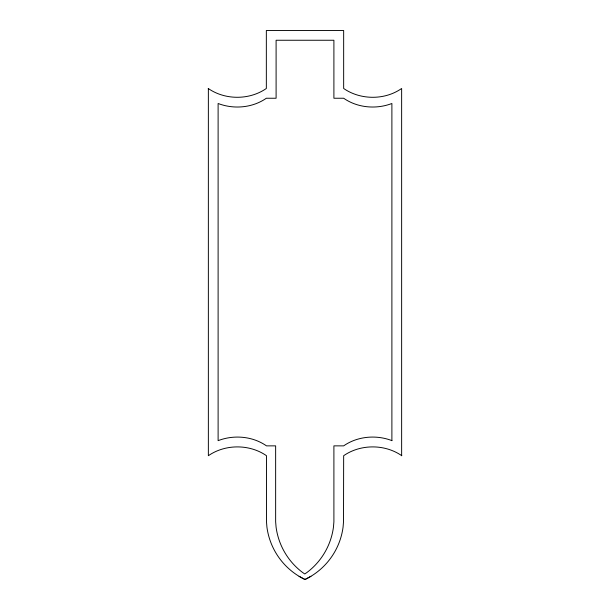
<?xml version="1.0" encoding="UTF-8"?>
<svg xmlns="http://www.w3.org/2000/svg" width="610" height="610" viewBox="0 0 610 610"><rect width="100%" height="100%" fill="white"/><g stroke="black" fill="none" stroke-linecap="round" stroke-linejoin="round"><path stroke-width="0.91" d="M310.932 576.297L305 579.5L299.068 576.297M391.887 440.603C376.24 434.594 357.513 436.203 343.659 445.864L333.899 445.864L333.899 521.786L333.456 527.154A67.946 67.946 0 0 1 306.906 572.515L304.771 573.964L302.636 572.515A67.946 67.946 0 0 1 276.086 527.154L275.644 521.786L275.644 445.864L266.486 445.864C252.586 436.173 233.79 434.587 218.113 440.656L218.113 103.494C233.76 109.51 252.487 107.894 266.341 98.24L276.101 98.24L276.101 40.252L333.899 40.252L333.899 98.24L343.659 98.24C357.513 107.894 376.24 109.51 391.887 103.494L391.887 440.695M208.223 88.481C225.151 100.223 249.414 100.223 266.341 88.481L266.341 30.5L343.659 30.5L343.659 88.481C360.533 100.154 384.811 100.307 401.639 88.481L401.639 455.708M401.776 455.708C384.849 443.966 360.586 443.966 343.659 455.708L343.514 521.786L343.072 527.154A67.946 67.946 0 0 1 305 579.5A67.946 67.946 0 0 1 266.928 527.154L266.486 521.786L266.486 455.708C249.551 443.966 225.296 443.966 208.361 455.708L208.361 88.481"/></g></svg>
